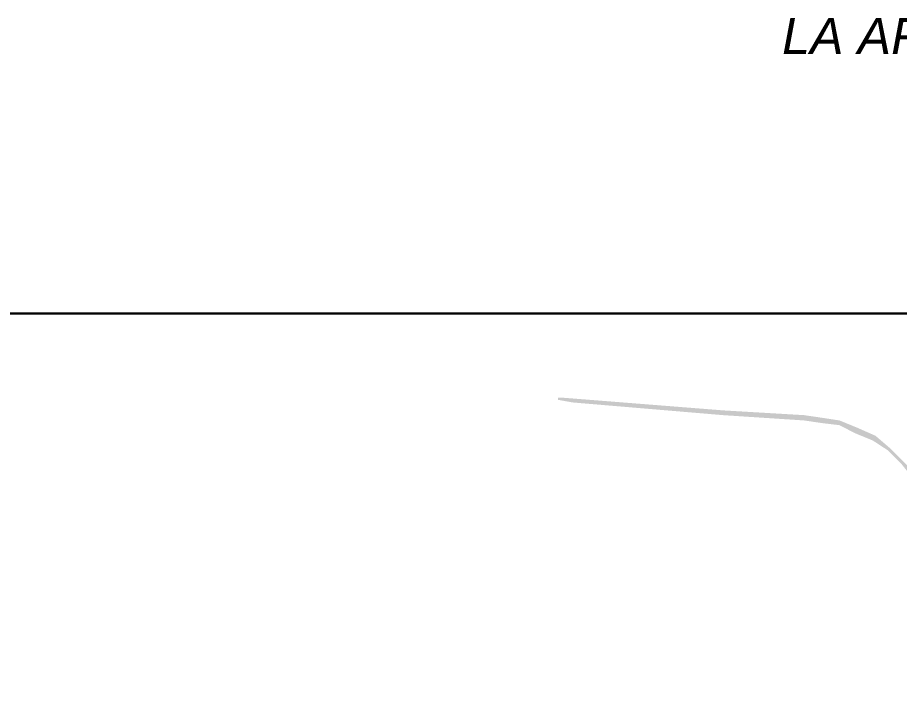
# Model space of a CAD drawing. Header units: millimetres. Extents: x -3588 to 75209, y -3737 to 38254.
# Drawn here: x 5017.5 to 5487.7, y 3921.3 to 4287.8 of the extents above; entities that cross this region are included whole.
import ezdxf

# ---------------------------------------------------------------- set-up
doc = ezdxf.new("R2010")
doc.units = ezdxf.units.MM
for name, color, linetype in [('H', 250, 'Continuous'), ('P', 253, 'Continuous'), ('T', 7, 'Continuous')]:
    doc.layers.add(name, color=color, linetype=linetype)

msp = doc.modelspace()

# ---------------------------------------------------------------- hatches: boundary and pattern name
at = {"layer": 'H', "linetype": 'Continuous'}
msp.add_hatch(color=256, dxfattribs=at).paths.add_polyline_path([(5657.933, 3867.053), (5656.524, 3867.053), (5651.163, 3868.173), (5649.755, 3869.582), (5642.969, 3873.823), (5633.383, 3881.728), (5618.419, 3898.1), (5579.178, 3944.111), (5523.565, 4007.918), (5493.927, 4043.19), (5488.565, 4049.975), (5481.796, 4056.745), (5473.602, 4062.106), (5464, 4066.059), (5455.822, 4070.3), (5446.508, 4071.42), (5436.905, 4072.829), (5393.711, 4075.661), (5313.549, 4082.431), (5305.643, 4083.839), (5305.643, 4084.976), (5306.779, 4084.976), (5308.188, 4084.976), (5393.711, 4078.206), (5436.905, 4075.661), (5446.508, 4074.253), (5455.822, 4072.829), (5465.424, 4068.892), (5475.01, 4064.651), (5482.916, 4057.881), (5489.702, 4051.096), (5496.471, 4044.326), (5524.974, 4009.326), (5580.587, 3945.519), (5619.828, 3899.508), (5634.791, 3883.137), (5644.394, 3874.959), (5651.163, 3872.414), (5657.933, 3869.582), (5659.069, 3868.173), (5659.069, 3867.053), (5657.933, 3867.053), (5657.933, 3867.053)])

# ---------------------------------------------------------------- linework, layer by layer
at = {"layer": 'P', "const_width": 1.2}
msp.add_lwpolyline([(-1120.072, 4129.866), (14080.559, 4129.866)], dxfattribs=at)

# ---------------------------------------------------------------- texts
at = {"layer": 'T', "insert": (5425.175, 4287.535), "char_height": 19.20446, "attachment_point": 1}
msp.add_mtext('{\\fArial|b0|i1|c0|p18;LA ARGENTINA}', dxfattribs=at)

doc.saveas('drawing.dxf')
